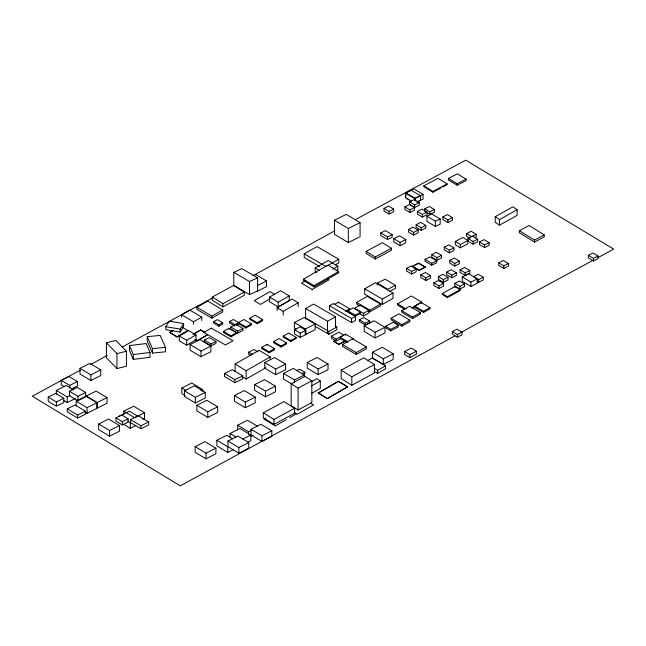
<?xml version="1.0" encoding="UTF-8"?>
<svg xmlns="http://www.w3.org/2000/svg" width="646" height="646" viewBox="0 0 646 646"><rect width="100%" height="100%" fill="white"/><g stroke="black" fill="none" stroke-linecap="round" stroke-linejoin="round"><path stroke-width="0.97" d="M165.796 326.739L169.26 321.175L183.617 323.517L183.617 326.513L180.161 332.076L165.796 329.735L165.796 326.739L180.161 329.089L183.617 323.517M303.41 279.185L328.007 265.062L338.657 271.53L338.657 272.782L314.045 286.921L303.41 280.445L303.41 279.185L314.045 285.661L314.045 286.921M270.02 298.896L260.411 304.419L254.258 300.648L269.971 291.621L274.59 294.439M314.045 285.661L338.657 271.53M277.158 310.573L277.158 307.641L292.089 299.066L298.145 302.756L298.145 306.664M283.206 315.248L283.206 311.34L298.145 302.756M235.104 371.434L235.104 364.061L259.127 350.269L270.165 356.955L270.165 359.725M265.869 367.711L246.126 379.049L246.126 370.756L270.165 356.955M318.252 392.905L338.536 381.261L347.653 386.793L327.369 398.647L318.252 392.905L327.369 398.647M318.252 393.115L338.536 381.261M327.369 398.445L347.653 386.793M334.911 230.751L252.933 275.729M182.172 327.102L187.946 330.712L177.077 336.937L169.664 332.512L173.007 330.421M169.664 332.512L173.007 330.599M177.077 336.937L187.946 330.542M193.186 334.248L200.704 329.945L204.822 332.407M193.186 334.41L200.704 329.945M186.67 345.19L186.67 340.297L196.021 334.951L188.592 330.542L179.241 335.88L179.241 340.773L186.67 345.19L196.021 339.844L196.021 334.951M316.815 272.467L315.224 271.514L315.224 268.001L328.249 260.548L337.826 266.249L337.826 269.762L336.09 270.755M269.6 297.063L280.622 290.757L289.238 295.876L289.238 300.584L278.208 306.898L269.6 301.771L269.6 297.063L278.208 302.183L278.208 306.898M207.285 334.999L197.256 340.749L207.285 334.846M305.655 280.63L301.424 283.053L312.155 289.473L312.155 289.973M332.617 269.237L337.826 266.249M278.208 302.183L289.238 295.876M312.155 289.473L329.072 279.775L327.425 278.789M404.461 309.216L397.589 305.13L397.589 303.87L411.365 295.989L421.677 302.126L421.677 303.378M411.34 308.037L421.677 302.126M413.069 308.312L414.789 307.318L423.542 312.486L429.945 308.845L429.945 307.633L421.16 302.481L414.764 306.115L414.764 307.326M265.522 418.091L263.834 419.06L275.269 425.956L286.275 419.642M289.666 417.696L296.441 413.811M196.877 307.326L207.786 301.133L222.741 309.91L222.741 311.97L211.831 318.171L196.877 309.386L196.877 307.326L211.831 316.104L211.831 318.171M201.746 317.129L189.698 310.072L181.518 314.707L193.558 321.773L201.746 317.129L201.746 320.505M211.831 316.104L222.741 309.91M238.447 322.596L243.897 319.495L251.375 323.888L251.375 324.922L245.924 328.015L238.447 323.63L238.447 322.596L245.924 326.989L245.924 328.015M223.484 331.422L228.942 328.321L236.42 332.706L236.42 333.74L230.961 336.841L223.484 332.448L223.484 331.422L230.961 335.807L230.961 336.841M249.703 318.292L255.154 315.2L262.631 319.584L262.631 320.618L257.181 323.719L249.703 319.326L249.703 318.292L257.181 322.685L257.181 323.719M245.924 326.989L251.375 323.888M230.961 335.807L236.42 332.706M257.181 322.685L262.631 319.584M261.646 347.411L267.097 344.318L274.574 348.703L274.574 349.736L269.124 352.837L261.646 348.444L261.646 347.411L269.124 351.804L269.124 352.837M273.589 341.637L279.048 338.544L286.525 342.929L286.525 343.963L281.067 347.055L273.589 342.671L273.589 341.637L281.067 346.03L281.067 347.055M283.271 336.13L288.722 333.037L296.199 337.422L296.199 338.456L290.748 341.556L283.271 337.164L283.271 336.13L290.748 340.523L290.748 341.556M269.124 351.804L274.574 348.703M359.943 306.059L356.649 304.121L356.649 302.417L367.324 296.353L380.494 304.088L380.494 305.792L369.819 311.865L368.172 310.896M281.067 346.03L286.525 342.929M290.748 340.523L296.199 337.422M347.903 310.912L353.241 307.876L360.565 312.171L360.565 313.181L355.227 316.217L347.903 311.921L347.903 310.912L355.227 315.208L355.227 316.217M355.227 315.208L360.565 312.171M356.649 302.417L369.819 310.161L380.494 304.088M347.54 342.687L340.062 338.294L340.062 337.269L345.513 334.168L352.991 338.552L352.991 339.586M401.715 310.71L409.621 306.228L420.457 312.583L420.457 314.077L412.552 318.575L401.715 312.212L401.715 310.71L412.552 317.073L412.552 318.575M352.555 338.803L366.314 346.886L366.314 348.783L356.277 354.484L342.517 346.401L342.517 344.504L352.991 338.552M391.072 318.276L398.978 313.786L409.814 320.15L409.814 321.643L401.909 326.133L391.072 319.77L391.072 318.276L401.909 324.639L401.909 326.133M412.552 317.073L420.457 312.583M414.764 306.115L423.542 311.275L429.945 307.633M401.909 324.639L409.814 320.15M342.517 344.504L356.277 352.587L366.314 346.886M319.851 266.637L304.218 257.488L304.218 253.838L317.049 246.578L338.754 259.28L338.754 262.93L335.331 264.868M338.754 259.28L325.923 266.54L304.218 253.838M364.691 288.819L375.383 282.762L392.986 293.066L392.986 298.379L382.287 304.444L364.691 294.14L364.691 288.819L382.287 299.122L382.287 304.444M382.287 299.122L392.986 293.066M368.801 310.33L360.008 305.178L354.654 308.207L363.456 313.358L368.801 310.33L368.801 312.987L363.456 316.015L359.459 313.673M367.453 360.71L372.209 358.029L385.557 365.838L385.557 368.826L377.635 373.307L374.3 371.353M374.3 368.365L377.635 370.32L385.557 365.838M334.103 304.621L338.431 302.183L349.785 308.82L349.785 309.515M345.465 311.259L349.785 308.82M346.329 311.469L348.921 310.007M311.743 381.6L316.968 378.661L320.295 381.003L320.295 388.48L311.59 393.39M311.59 385.912L320.295 381.003M495.24 216.685L512.827 206.833L517.123 209.716L517.123 215.344L499.519 225.196L495.24 222.313L495.24 216.685L499.519 219.575L499.519 225.196M499.519 219.575L517.123 209.716M305.639 318.962L305.639 308.522L327.522 321.264L335.492 316.806L335.492 327.256M305.639 308.522L313.609 304.072L335.492 316.806M305.736 318.01L328.814 331.446L336.784 326.989L336.784 329.807L328.814 334.257L315.135 326.295M271.853 435.937L454.986 335.855M270.981 436.43L180.291 485.832L32.3 396.224L80.266 370.15M122.126 347.104L212.825 297.79M107.301 355.348L90.731 364.538M442.316 293.51L455.034 286.517L460.057 289.707L460.057 290.635L447.339 297.636L442.316 294.447L442.316 293.51L447.339 296.708L447.339 297.636M447.339 296.708L460.057 289.707M461.091 332.488C505.043 307.867 549.278 283.901 593.642 260.007M598.002 257.625L613.7 249.114L465.726 160.168L355.841 219.39M341.193 370.142L363.763 357.836L374.405 364.497L374.405 372.96L351.828 385.266L341.193 378.604L341.193 370.142L351.828 376.804L351.828 385.266M351.828 376.804L374.405 364.497M212.284 297.047L233.65 285.435L244.317 292.081L244.317 295.246L222.943 306.858L212.284 300.204L212.284 297.047L222.943 303.693L222.943 306.858M222.943 303.693L244.317 292.081M291.16 383.837L304.904 376.384L311.84 380.696L311.84 402.563L298.097 410.032L291.16 405.712L291.16 383.837L298.097 388.165L298.097 410.032M298.097 388.165L311.84 380.696M263.302 412.81L283.925 401.626L294.608 408.264L294.608 413.23L273.977 424.414L263.302 417.776L263.302 412.81L273.977 419.448L273.977 424.414M273.977 419.448L294.608 408.264M366.177 251.391L382.367 242.654L391.428 248.25L391.428 250.277L375.237 259.014L366.177 253.41L366.177 251.391L375.237 256.987L375.237 259.014M375.237 256.987L391.428 248.25M329.436 305.703L351.545 318.518L355.486 316.387L355.486 320.432L351.545 322.564L329.436 309.741L329.436 305.703L333.384 303.572L355.486 316.387M519.4 230.727L534.533 240.078L544.223 234.845L544.223 236.864L534.533 242.097L519.4 232.746L519.4 230.727L529.098 225.502L544.223 234.845M440.911 187.97L432.949 192.217L423.849 186.646L423.849 185.83L438.004 178.28L447.105 183.852L447.105 184.659L442.68 187.025M423.849 185.83L432.949 191.41L447.105 183.852M331.374 336.178L338.884 332.181L343.729 335.145L336.227 339.15L331.374 336.178L331.374 338.1L335.419 340.579M337.059 340.628L340.394 338.851M455.309 241.451L462.835 237.445L467.849 240.506L467.849 243.808L460.323 247.822L455.309 244.753L455.309 241.451L460.323 244.511L460.323 247.822M460.323 244.511L467.849 240.506M345.553 341.056L338.867 344.609L333.74 341.476L335.411 340.2M333.74 341.088L338.867 344.221L345.553 340.668M385.638 326.238L393.156 322.249L398.291 325.374L398.291 326.876L390.765 330.873L385.638 327.74L385.638 326.238L390.765 329.371L390.765 330.873M390.765 329.371L398.291 325.374M404.671 351.513L411.211 348.081L416.363 351.206L416.363 354.194L409.814 357.626L404.671 354.509L404.671 351.513L409.814 354.638L409.814 357.626M409.814 354.638L416.363 351.206M448.372 178.433L457.328 173.847L466.129 179.128L466.129 180.622L457.166 185.208L448.372 179.927L448.372 178.433L457.166 183.714L466.129 179.128M294.552 329.71L300.156 326.852L305.857 330.267L305.857 334.58L300.245 337.438L294.552 334.022L294.552 329.71L300.245 333.126L305.857 330.267M411.332 201.318L405.462 197.813L405.462 193.041L413.828 188.834L423.041 194.333L423.041 199.105L417.187 202.061M384.015 208.383L388.609 206.074L393.68 209.102L393.68 211.726L389.078 214.044L384.015 211.008L384.015 208.383L389.078 211.42L393.68 209.102M253.821 275.366L255.614 274.461L266.515 280.97L266.515 286.614L256.624 291.596M405.462 193.041L414.684 198.548L423.041 194.333M409.604 201.867L414.667 204.895L414.667 207.519L409.604 204.491L409.604 201.867L414.199 199.549L419.27 202.578L419.27 205.202L409.984 209.885L404.913 206.857L404.913 209.482L409.984 212.51L414.579 210.192L414.579 207.568L409.516 204.54L404.913 206.857M79.967 368.357L89.859 363.375L100.76 369.883L100.76 375.528L90.868 380.51L79.967 373.994L79.967 368.357L90.868 374.866L100.76 369.883M64.657 386.776L61.257 384.741L61.257 380.341L68.969 376.457L77.472 381.536L77.472 385.937L71.472 388.957M414.667 204.895L419.27 202.578M257.528 285.5L266.515 280.97M56.323 394.189L56.323 390.426L66.215 385.444L73.757 389.958M61.257 380.341L69.76 385.42L77.472 381.536M48.216 397.12L56.388 402.006L56.388 406.237L48.216 401.352L48.216 397.12L55.629 393.382L63.801 398.267L63.801 402.498L57.211 405.817M417.348 211.42L421.951 209.102L427.014 212.13L427.014 214.755L422.419 217.072L417.348 214.044L417.348 211.42L422.419 214.448L427.014 212.13M424.785 211.404L424.785 208.779L429.388 206.47L434.459 209.498L434.459 212.122L429.856 214.44L425.633 211.912M69.453 391.258L77.165 387.374L85.668 392.445L85.668 396.846L77.956 400.738L69.453 395.659L69.453 391.258L77.956 396.337L85.668 392.445M424.785 208.779L429.856 211.815L434.459 209.498M56.388 402.006L63.801 398.267M56.323 390.426L67.224 396.943L69.921 395.586M416.137 224.711L420.74 222.394L425.811 225.422L425.811 228.046L421.208 230.364L416.137 227.335L416.137 224.711L421.208 227.739L425.811 225.422M408.482 229.403L413.085 227.085L418.156 230.113L418.156 232.738L413.553 235.055L408.482 232.019L408.482 229.403L413.553 232.431L418.156 230.113M63.873 400.577L67.224 402.587L75.316 398.509M393.777 238.681L399.478 235.806L405.769 239.561L405.769 242.815L400.06 245.69L393.777 241.935L393.777 238.681L400.06 242.436L405.769 239.561M76.171 405.858L76.171 401.158L86.055 396.176L96.957 402.684L96.957 408.329L87.065 413.311L84.553 411.809M442.833 216.943L447.428 214.625L452.499 217.654L452.499 220.278L447.896 222.595L442.833 219.567L442.833 216.943L447.896 219.971L452.499 217.654M190.069 344.56L199.953 339.578L210.854 346.095L210.854 351.731L200.971 356.713L190.069 350.205L190.069 344.56L200.971 351.077L210.854 346.095M76.171 401.158L87.065 407.666L96.957 402.684M97.142 402.579L107.034 397.597L107.034 403.233L97.142 408.224L97.142 402.579L86.249 396.063L96.133 391.08L107.034 397.597M469.933 238.245L466.549 236.226L466.549 233.602L471.152 231.284L476.223 234.312L476.223 236.937L474.689 237.704M294.39 322.475L304.282 317.501L315.183 324.009L315.183 329.654L305.292 334.636L305.292 328.992L294.39 322.475L294.39 328.12L296.07 329.121M444.246 247.168L448.849 244.858L453.92 247.886L453.92 250.511L449.317 252.828L444.246 249.792L444.246 247.168L449.317 250.204L453.92 247.886M431.819 254.605L436.421 252.295L441.493 255.323L441.493 257.948L436.89 260.265L431.819 257.229L431.819 254.605L436.89 257.641L441.493 255.323M406.536 268.389L411.131 266.071L416.202 269.099L416.202 271.724L411.607 274.041L406.536 271.013L406.536 268.389L411.607 271.417L416.202 269.099M123.757 414.005L123.757 411.187L133.641 406.205L144.542 412.713L144.542 418.358L142.742 419.262M98.693 424.01L108.576 419.028L119.478 425.536L119.478 431.181L109.586 436.163L98.693 429.647L98.693 424.01L109.586 430.519L119.478 425.536M412.423 266.144L418.673 262.987L425.464 267.048L419.214 270.569L412.423 266.144L419.214 270.198L425.464 267.048M472.597 236.161L477.669 239.19L477.669 241.814L473.066 244.131L467.995 241.103L467.995 238.479L476.223 234.312M415.103 265.159L418.673 263.358L425.464 267.42M115.981 417.849L121.763 414.942L128.142 418.745L128.142 422.048L122.352 424.963L115.981 421.152L115.981 417.849L122.352 421.66L128.142 418.745M119.421 416.153L129.313 411.171L137.695 416.177M185.208 395.627L181.857 393.624L181.857 387.98L191.741 382.997L202.642 389.514L202.642 391.387M467.995 238.479L473.066 241.507L477.669 239.19M305.292 328.992L315.183 324.009M479.469 241.975L484.064 239.658L489.135 242.686L489.135 245.31L484.532 247.628L479.469 244.6L479.469 241.975L484.532 245.004L489.135 242.686M184.457 390.83L194.341 385.848L205.242 392.356L205.242 398.001L195.358 402.983L184.457 396.466L184.457 390.83L195.358 397.338L205.242 392.356M144.542 412.713L134.651 417.696L123.757 411.187M420.796 274.825L425.391 272.507L430.462 275.535L430.462 278.16L425.867 280.477L420.796 277.449L420.796 274.825L425.867 277.853L430.462 275.535M449.689 260.395L454.283 258.077L459.354 261.105L459.354 263.73L454.752 266.047L449.689 263.019L449.689 260.395L454.752 263.423L459.354 261.105M200.841 390.418L202.642 389.514M123.612 424.301L130.322 428.306L135.717 425.593M264.755 362.535L274.647 357.553L285.548 364.061L285.548 369.706L275.656 374.688L264.755 368.172L264.755 362.535L275.656 369.044L285.548 364.061M446.685 272.079L451.279 269.762L456.351 272.79L456.351 275.414L451.756 277.732L446.685 274.703L446.685 272.079L451.756 275.107L456.351 272.79M438.351 276.609L442.946 274.292L448.017 277.32L448.017 279.944L443.422 282.262L438.351 279.225L438.351 276.609L443.422 279.637L448.017 277.32M433.846 282.803L438.448 280.485L443.519 283.513L443.519 286.138L438.917 288.455L433.846 285.427L433.846 282.803L438.917 285.831L443.519 283.513M460.138 269.786L464.74 267.468L469.803 270.496L469.803 273.121L465.209 275.438L460.138 272.41L460.138 269.786L465.209 272.814L469.803 270.496M196.885 405.26L206.768 400.278L217.67 406.786L217.67 412.431L207.778 417.413L196.885 410.896L196.885 405.26L207.778 411.768L217.67 406.786M364.183 325.77L374.066 320.796L384.968 327.304L384.968 332.94L375.084 337.931L364.183 331.414L364.183 325.77L375.084 332.286L384.968 327.304M454.808 283.344L459.403 281.026L464.474 284.054L464.474 286.679L459.879 288.996L454.808 285.968L454.808 283.344L459.879 286.372L464.474 284.054M254.621 384.645L264.513 379.662L275.414 386.179L275.414 391.815L265.522 396.797L254.621 390.289L254.621 384.645L265.522 391.161L275.414 386.179M234.441 395.578L244.333 390.596L255.235 397.112L255.235 402.749L245.343 407.731L234.441 401.223L234.441 395.578L245.343 402.095L255.235 397.112M498.752 262.801L503.355 260.483L508.426 263.511L508.426 266.136L503.823 268.453L498.752 265.425L498.752 262.801L503.823 265.829L508.426 263.511M291.911 384.055L283.521 379.04L283.521 373.404L293.413 368.422L304.314 374.93L304.314 376.812M307.238 362.487L317.121 357.504L328.023 364.021L328.023 369.657L318.131 374.64L307.238 368.131L307.238 362.487L318.131 369.003L328.023 364.021M483.313 277.296L478.242 274.267L473.647 276.585L478.718 279.613L483.313 277.296L483.313 279.92L478.718 282.237L477.023 281.228M283.521 373.404L294.423 379.913L304.314 374.93M372.395 352.272L382.287 347.29L393.188 353.806L393.188 359.442L383.296 364.425L372.395 357.916L372.395 352.272L383.296 358.788L393.188 353.806M195.116 446.652L205 441.67L215.901 448.187L215.901 453.823L206.009 458.805L195.116 452.297L195.116 446.652L206.009 453.169L215.901 448.187M237.623 429.945L237.623 425.246L247.507 420.263L257.568 426.279M230.033 437.237L230.033 433.474L239.924 428.5L250.826 435.008L250.826 440.653L248.129 442.009M233.166 449.705L227.772 452.426L216.87 445.91L216.87 440.273L226.754 435.291L232.625 438.796M588.385 255.315L592.98 252.998L598.051 256.026L598.051 258.65L593.456 260.968L588.385 257.94L588.385 255.315L593.456 258.343L598.051 256.026M251.011 429.259L260.903 424.277L271.805 430.785L271.805 436.43L261.913 441.412L251.011 434.895L251.011 429.259L261.913 435.767L271.805 430.785M227.957 441.032L237.849 436.05L248.75 442.558L248.75 448.203L238.859 453.185L227.957 446.669L227.957 441.032L238.859 447.541L248.75 442.558M237.623 425.246L248.516 431.762L251.213 430.397M452.281 331.527L456.883 329.21L461.955 332.238L461.955 334.862L457.352 337.18L452.281 334.144L452.281 331.527L457.352 334.555L461.955 332.238M242.735 439.086L250.826 435.008M250.317 436.494L253.014 435.138M359.233 237.122L348.315 242.565L334.475 234.32L334.475 220.238L346.232 214.375L360.072 222.62L360.072 236.702M334.475 220.238L348.315 228.49L360.072 222.62M213.568 321.587L217.476 319.673L222.676 322.758L222.676 324.26L218.768 326.165L213.568 323.081L213.568 321.587L218.768 324.672L222.676 322.758M229.572 321.433L234.773 324.518L234.773 326.02L229.572 322.927L229.572 321.433L233.481 319.52L238.681 322.604L238.681 324.106L236.339 325.253M234.773 324.518L238.681 322.604M230.735 326.957L235.976 324.389L242.944 328.531L242.944 330.534L237.704 333.102L230.735 328.959L230.735 326.957L237.704 331.091L242.944 328.531M204.289 340.038L209.288 337.592L215.95 341.548L215.95 343.462L210.943 345.909L204.289 341.952L204.289 340.038L210.943 343.995L215.95 341.548M67.232 408.845L75.049 405.026L85.458 411.203L85.458 414.191L77.633 418.019L67.232 411.841L67.232 408.845L77.633 415.023L85.458 411.203M425.044 259.337L430.05 256.89L436.712 260.847L436.712 262.76L431.706 265.207L425.044 261.25L425.044 259.337L431.706 263.293L436.712 260.847M377.337 285.039L377.337 283.045L385.161 279.217L395.562 285.395L395.562 288.391L389.481 291.362M251.068 355.623L248.678 354.202L248.678 352.143L254.072 349.502L258.061 351.868M395.562 285.395L387.745 289.222L377.337 283.045M224.477 373.501L232.294 369.682L242.702 375.859L242.702 378.847L234.878 382.674L224.477 376.497L224.477 373.501L234.878 379.678L242.702 375.859M130.476 419.585L138.292 415.766L148.701 421.943L148.701 424.931L140.876 428.758L130.476 422.581L130.476 419.585L140.876 425.762L148.701 421.943M359.386 319.778L363.843 317.598L369.778 321.119L369.778 322.83L365.321 325.011L359.386 321.482L359.386 319.778L365.321 323.299L369.778 321.119M296.554 370.715L299.679 369.181L304.88 372.274L304.88 373.768L303.321 374.535M301.755 373.8L304.88 372.274M462.27 276.932L468.689 273.807L477.329 278.927L477.329 283.311L470.91 286.444L462.27 281.317L462.27 276.932L470.91 282.06L477.329 278.927M380.752 232.915L385.444 230.654L392.162 234.635L392.162 237.26L387.471 239.521L380.752 235.54L380.752 232.915L387.471 236.896L392.162 234.635M405.85 197.377L405.85 192.831L411.236 190.336L420.514 195.803L420.514 200.357L416.92 202.02M405.85 192.831L415.128 198.298L420.514 195.803M426.941 216.2L431.73 213.996L440.16 218.962L440.16 224.21L435.364 226.415L426.941 221.449L426.941 216.2L435.364 221.166L440.16 218.962M233.795 272.305L241.919 268.655L257.601 277.877L257.601 290.926L249.477 294.576L233.795 285.354L233.795 272.305L249.477 281.535L257.601 277.877M106.396 342.768L115.852 340.434L126.414 351.238L126.414 366.201L116.958 368.535L106.396 357.731L106.396 342.768L116.958 353.572L116.958 368.535M116.958 353.572L126.414 351.238M129.483 345.586L146.198 343.543L149.993 352.49L149.993 357.319L133.278 359.362L129.483 350.407L129.483 345.586L133.278 354.541L133.278 359.362M133.278 354.541L149.993 352.49M147.215 336.695L160.176 335.411L165.441 347.346L165.441 351.804L152.48 353.087L147.215 341.153L147.215 336.695L152.48 348.63L152.48 353.087M152.48 348.63L165.441 347.346M335.072 325.996L336.784 326.989M340.062 337.269L347.54 341.653M406.649 198.225L409.168 199.719M397.589 303.87L406.181 308.99M248.678 352.143L252.659 354.509M179.241 335.88L186.67 340.297M466.549 233.602L471.62 236.63M315.224 268.001L319.213 270.383M200.704 330.098L204.822 332.561M195.609 339.61L197.256 340.595M194.785 339.271L197.256 340.749M169.664 332.335L177.077 336.76M181.857 387.98L186.048 390.483M230.033 433.474L235.903 436.987M216.87 440.273L227.772 446.782L227.772 452.426M127.811 421.16L130.322 422.662L130.322 428.306M310.371 402.967L313.576 404.889L297.289 414.223L294.083 412.301M338.536 381.471L347.653 386.994M235.104 364.061L246.126 370.756M242.735 376.989L246.126 379.049M277.158 307.641L283.206 311.34M593.456 258.343L593.456 260.968M534.533 240.078L534.533 242.097M503.823 265.829L503.823 268.453M484.532 245.004L484.532 247.628M478.718 279.613L478.718 282.237M473.066 241.507L473.066 244.131M470.91 282.06L470.91 286.444M465.209 272.814L465.209 275.438M459.879 286.372L459.879 288.996M457.352 334.555L457.352 337.18M457.166 183.714L457.166 185.208M455.034 286.517L455.034 287.446M454.752 263.423L454.752 266.047M451.756 275.107L451.756 277.732M449.317 250.204L449.317 252.828M447.896 219.971L447.896 222.595M443.422 279.637L443.422 282.262M438.917 285.831L438.917 288.455M436.89 257.641L436.89 260.265M435.364 221.166L435.364 226.415M432.949 191.41L432.949 192.217M431.706 263.293L431.706 265.207M429.856 211.815L429.856 214.44M425.867 277.853L425.867 280.477M423.542 311.275L423.542 312.486M422.419 214.448L422.419 217.072M421.208 227.739L421.208 230.364M415.128 198.298L415.128 201.027M414.684 198.548L414.684 200.462M413.553 232.431L413.553 235.055M411.607 271.417L411.607 274.041M409.984 209.885L409.984 212.51M400.06 242.436L400.06 245.69M389.078 211.42L389.078 214.044M387.471 236.896L387.471 239.521M383.296 358.788L383.296 364.425M377.635 370.32L377.635 373.307M375.084 332.286L375.084 337.931M369.819 310.161L369.819 311.865M365.321 323.299L365.321 325.011M363.456 313.358L363.456 316.015M356.277 352.587L356.277 354.484M351.545 318.518L351.545 322.564M348.315 228.49L348.315 242.565M345.513 334.168L345.513 335.201M338.431 302.183L338.431 302.877M336.227 339.15L336.227 341.072M328.814 331.446L328.814 334.257M327.522 321.264L327.522 333.602M318.131 369.003L318.131 374.64M300.245 333.126L300.245 337.438M294.423 379.913L294.423 382.731M275.656 369.044L275.656 374.688M267.097 344.318L267.097 345.352M265.522 391.161L265.522 396.797M261.913 435.767L261.913 441.412M249.477 281.535L249.477 294.576M248.516 431.762L248.516 434.58M245.343 402.095L245.343 407.731M238.859 447.541L238.859 453.185M237.704 331.091L237.704 333.102M234.878 379.678L234.878 382.674M228.942 328.321L228.942 329.355M218.768 324.672L218.768 326.165M210.943 343.995L210.943 345.909M207.778 411.768L207.778 417.413M206.009 453.169L206.009 458.805M200.971 351.077L200.971 356.713M195.358 397.338L195.358 402.983M193.558 321.773L193.558 324.308M181.518 314.707L181.518 317.243M180.161 329.089L180.161 332.076M140.876 425.762L140.876 428.758M122.352 421.66L122.352 424.963M109.586 430.519L109.586 436.163M90.868 374.866L90.868 380.51M87.065 407.666L87.065 413.311M77.956 396.337L77.956 400.738M77.633 415.023L77.633 418.019M69.76 385.42L69.76 388.06M67.224 396.943L67.224 402.587M211.395 328.136L203.805 332.367L225.43 344.956L233.028 340.717L211.395 328.136"/></g></svg>
